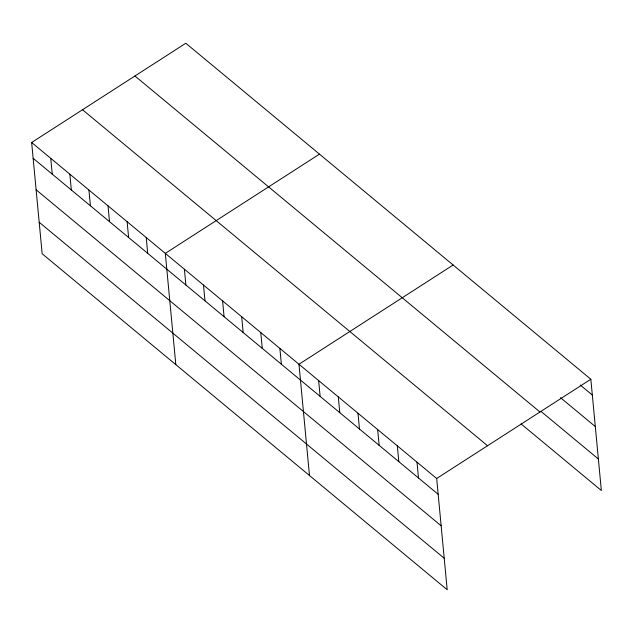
<?xml version="1.0" encoding="UTF-8"?>
<svg xmlns="http://www.w3.org/2000/svg" width="633" height="633" viewBox="0 0 633 633"><rect width="100%" height="100%" fill="white"/><g stroke="black" fill="none" stroke-linecap="round" stroke-linejoin="round"><path stroke-width="0.95" d="M31.65 142.496L436.675 478.493L447.191 589.758L42.166 253.754L31.65 142.496L185.809 43.242L590.834 379.246L601.35 490.504L521.149 423.968M319.467 154.128L165.308 253.374L175.824 364.632M453.125 265.005L298.966 364.252L309.482 475.518M436.675 478.493L590.834 379.246M580.224 385.006L592.33 395.055M560.498 397.682L595.305 426.555M540.867 411.3L598.375 459.004M134.94 76L539.957 411.996M82.519 109.738L487.545 445.743M33.145 158.297L438.171 494.302M36.121 189.797L441.146 525.801M39.191 222.254L444.216 558.259M416.997 462.177L418.492 477.978M397.326 445.854L398.822 461.663M377.656 429.538L379.151 445.339M357.985 413.214L359.473 429.024M338.307 396.899L339.802 412.7M318.636 380.575L320.132 396.385M279.873 348.419L281.369 364.22M260.78 332.578L262.268 348.379M241.679 316.737L243.175 332.539M222.587 300.897L224.082 316.698M203.494 285.056L204.989 300.857M184.401 269.215L185.896 285.024M146.215 237.533L147.711 253.342M127.122 221.692L128.61 237.502M108.029 205.852L109.517 221.661M88.929 190.011L90.424 205.82M69.836 174.178L71.331 189.979M50.743 158.337L52.238 174.138"/></g></svg>
